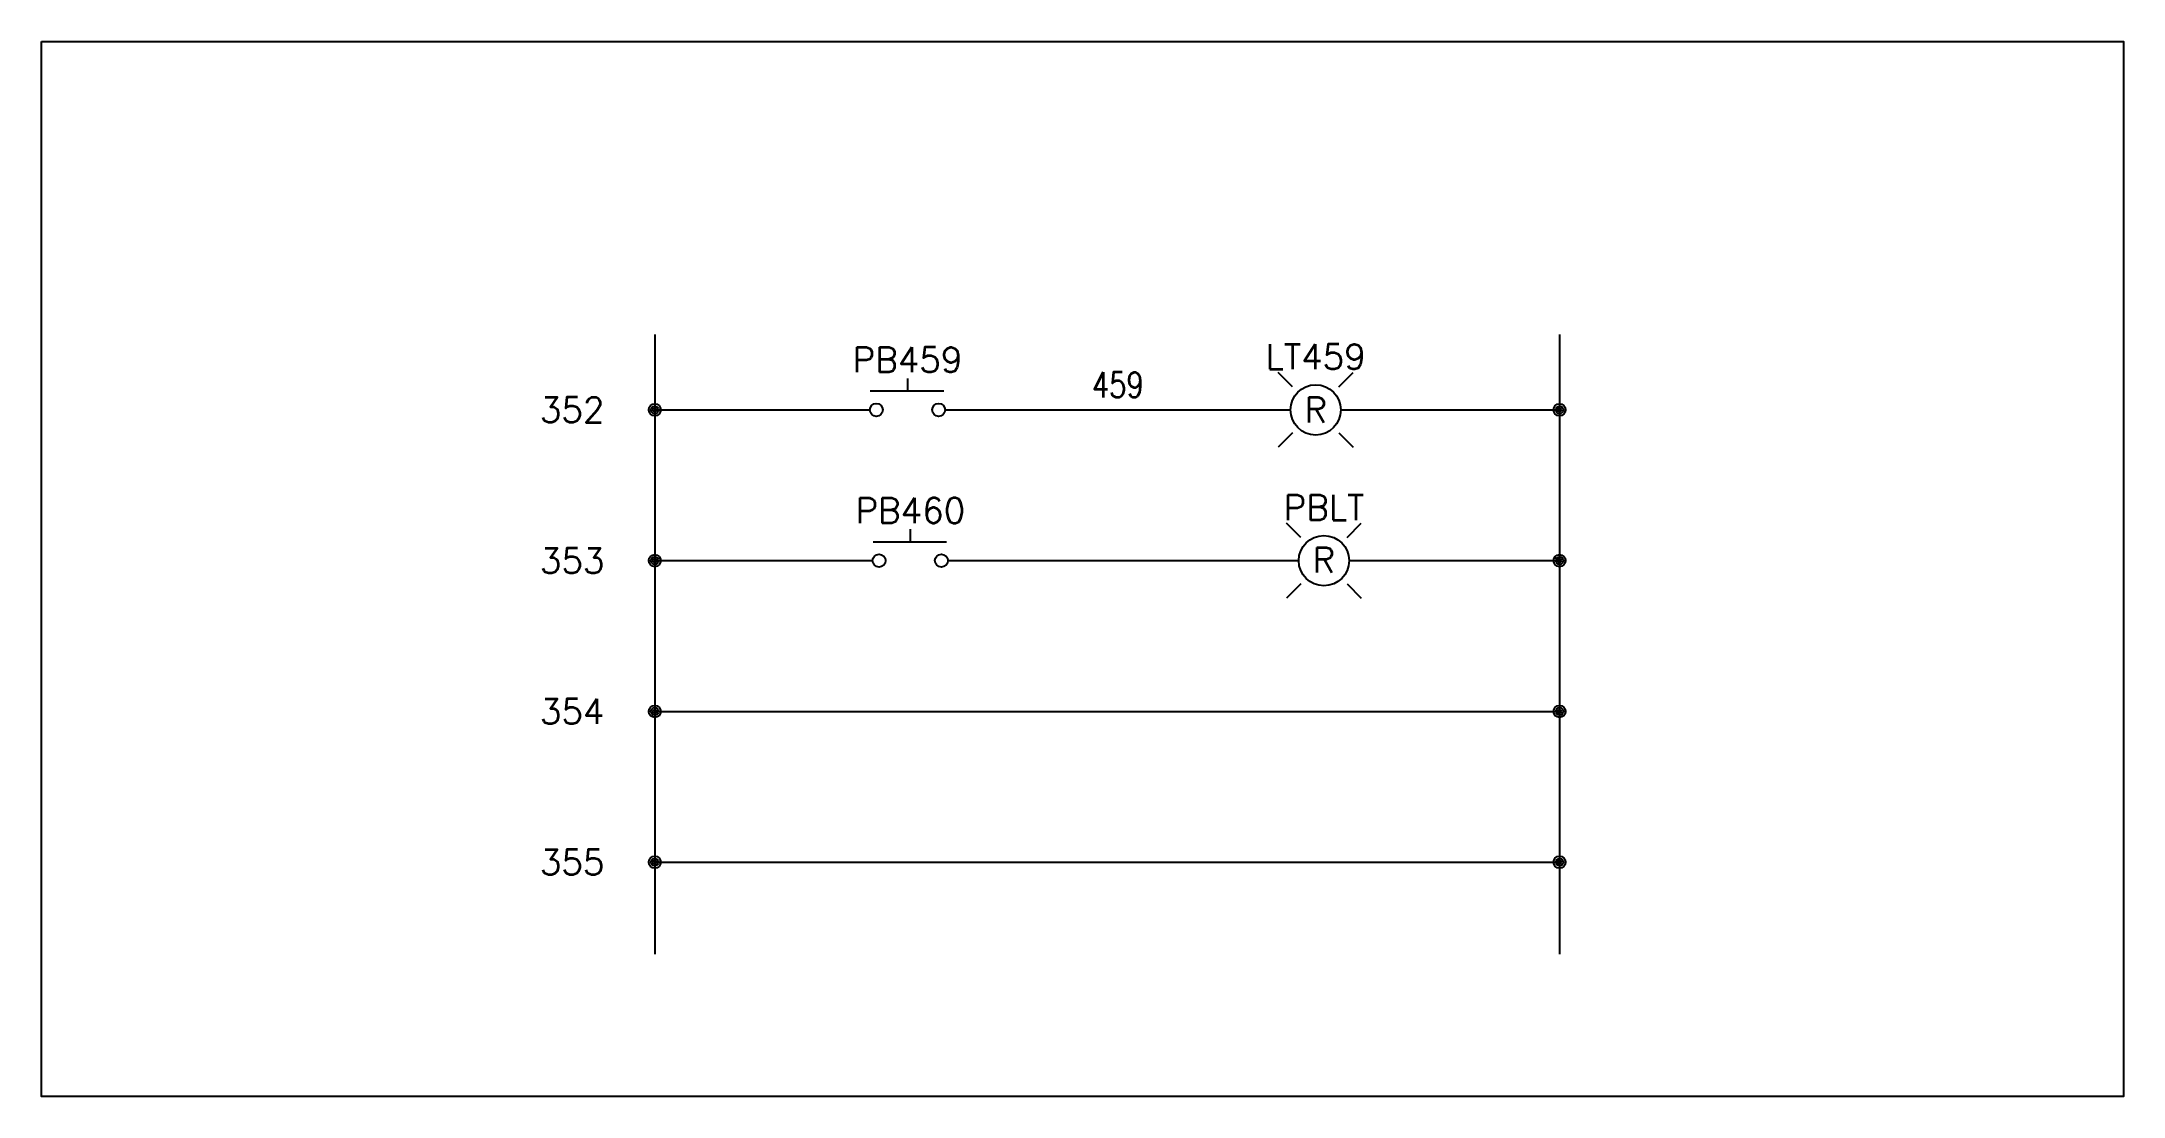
# Model space of a CAD drawing. Header units: inches. Extents: x -14.4 to -4, y -13.1 to -7.8.
import ezdxf
from ezdxf.enums import TextEntityAlignment as Align

# ---------------------------------------------------------------- set-up
doc = ezdxf.new("R2010")
doc.units = ezdxf.units.IN
doc.header["$MEASUREMENT"] = 0
for name, color, linetype in [('BLK_14AWG', 252, 'Continuous'), ('MISC', 7, 'Continuous'), ('SYMS', 7, 'Continuous'), ('TAGS', 150, 'Continuous'), ('WIREFIXED', 7, 'Continuous'), ('WIRENO', 7, 'Continuous')]:
    doc.layers.add(name, color=color, linetype=linetype)
doc.styles.add('WD', font='romans.shx')

# ---------------------------------------------------------------- blocks, each defined once
blk = doc.blocks.new('WD_MLRH')
at = {"style": 'WD'}
blk.add_attdef('RUNGFIRST', text='', height=0.125, dxfattribs=at).set_placement((-0.25, 0), align=Align.MIDDLE_RIGHT)
at = {"style": 'WD', "flags": 1}
for tag, p in [('RUNGHORV', (-0.25, -0.127)), ('RUNGDIST', (-0.25, -0.2)), ('RUNGINC', (-0.25, -0.163)), ('WIREMODE', (-0.25, -0.281)), ('RUNGCNT', (-0.25, -0.237)), ('WIREFMT', (-0.25, -0.321)), ('WIRE-START', (-0.25, -0.356)), ('WIRE-GSUF', (-0.25, -0.396)), ('PH3SPACE', (-0.25, -0.437))]:
    blk.add_attdef(tag, text='', height=0.025, dxfattribs=at).set_placement(p, align=Align.RIGHT)
blk = doc.blocks.new('WDDOT')
for radius in [0.03, 0.0187, 0.00929]:
    blk.add_circle((0, 0), radius)
blk = doc.blocks.new('HPB11')
for p, q in [((0, 0.156), (0, 0.094)), ((-0.185, 0.094), (0.18, 0.094))]:
    blk.add_line(p, q)
for centre in [(-0.155, 0), (0.155, 0)]:
    blk.add_circle(centre, 0.0322)
at = {"style": 'WD', "width": 0.7}
for tag, p in [('INST', (0, 0.826)), ('LOC', (0, 0.656)), ('DESC1', (0, 0.5)), ('DESC2', (0, 0.344)), ('XREF', (0, -0.219))]:
    blk.add_attdef(tag, text='', height=0.125, dxfattribs=at).set_placement(p, align=Align.CENTER)
at = {"style": 'WD'}
blk.add_attdef('TAG1', text='', height=0.125, dxfattribs=at).set_placement((0, 0.188), align=Align.CENTER)
for tag, p in [('X2LINK', (0, 0.219)), ('X8LINK', (0, 0))]:
    blk.add_attdef(tag, p, '', height=0.01, dxfattribs=at)
for tag, p, height, flags in [('FAMILY', (0.205, 0.152), 0.01, 9), ('CONTACT', (0.205, 0.136), 0.01, 1), ('X4TERM01', (-0.188, 0), 0.0125, 1), ('X1TERM02', (0.188, 0), 0.0125, 1)]:
    blk.add_attdef(tag, p, '', height=height, dxfattribs=dict(at, flags=flags))
at = {"linetype": 'Continuous', "style": 'WD', "flags": 9}
for tag, p in [('CAT', (0.23, 0.108)), ('ASSYCODE', (0.23, 0.071)), ('MFG', (0.228, 0.089))]:
    blk.add_attdef(tag, text='', height=0.01, dxfattribs=at).set_placement(p, align=Align.CENTER)
at = {"linetype": 'Continuous', "style": 'WD', "flags": 8}
blk.add_attdef('TERM01', text='', height=0.125, dxfattribs=at).set_placement((-0.25, -0.031), align=Align.TOP_RIGHT)
blk.add_attdef('TERM02', text='', height=0.125, dxfattribs=at).set_placement((0.25, -0.031), align=Align.TOP_LEFT)
blk = doc.blocks.new('HLT1R')
for p, q in [((-0.115, 0.115), (-0.186, 0.186)), ((0.115, 0.115), (0.186, 0.186)), ((-0.115, -0.115), (-0.186, -0.186)), ((0.115, -0.115), (0.186, -0.186))]:
    blk.add_line(p, q)
blk.add_circle((0, 0), 0.125)
at = {"style": 'WD', "width": 0.7}
for tag, p in [('INST', (0.006, 0.528)), ('LOC', (0.006, 0.359))]:
    blk.add_attdef(tag, text='', height=0.125, dxfattribs=at).set_placement(p, align=Align.CENTER)
at = {"style": 'WD'}
blk.add_attdef('TAG1', text='', height=0.125, dxfattribs=at).set_placement((0, 0.202), align=Align.CENTER)
at = {"linetype": 'Continuous', "style": 'WD', "flags": 9}
blk.add_attdef('ASSYCODE', text='', height=0.01, dxfattribs=at).set_placement((-0.003, 0.098), align=Align.CENTER)
at = {"style": 'WD', "flags": 9}
blk.add_attdef('FAMILY', text='', height=0.01, dxfattribs=at).set_placement((-0.005, 0.161), align=Align.CENTER)
at = {"linetype": 'Continuous', "style": 'WD', "flags": 1}
for tag, p in [('MFG', (0, 0.121)), ('CAT', (0, 0.14))]:
    blk.add_attdef(tag, text='', height=0.01, dxfattribs=at).set_placement(p, align=Align.MIDDLE)
at = {"style": 'WD'}
for tag, p, width in [('DESC1', (1.125, 0), 0.9), ('WDTAGALT', (1.125, -0.312), 0.7)]:
    blk.add_attdef(tag, p, '', height=0.125, dxfattribs=dict(at, width=width))
blk.add_attdef('COLOR', text='', height=0.125, dxfattribs=at).set_placement((0, 0), align=Align.MIDDLE)
at = {"style": 'WD', "flags": 1}
for tag, p in [('X4TERM01', (-0.125, 0)), ('X1TERM02', (0.125, 0))]:
    blk.add_attdef(tag, p, '', height=0.0125, dxfattribs=at)
at = {"linetype": 'Continuous', "style": 'WD', "flags": 8}
blk.add_attdef('TERM01', text='', height=0.125, dxfattribs=at).set_placement((-0.175, -0.031), align=Align.TOP_RIGHT)
blk.add_attdef('TERM02', text='', height=0.125, dxfattribs=at).set_placement((0.175, -0.031), align=Align.TOP_LEFT)
at = {"style": 'WD', "width": 0.9}
blk.add_attdef('DESC2', text='', height=0.125, dxfattribs=at).set_placement((1.125, -0.031), align=Align.TOP_LEFT)
blk = doc.blocks.new('HPB2R')
for p, q in [((-0.115, 0.115), (-0.186, 0.186)), ((0.115, 0.115), (0.186, 0.186)), ((-0.115, -0.115), (-0.186, -0.186)), ((0.115, -0.115), (0.186, -0.186))]:
    blk.add_line(p, q)
blk.add_circle((0, 0), 0.125)
at = {"style": 'WD', "width": 0.7}
for tag, p in [('INST', (0, 0.528)), ('LOC', (0, 0.359)), ('XREF', (0, -0.344)), ('DESC1', (0, -0.5)), ('DESC2', (0, -0.656))]:
    blk.add_attdef(tag, text='', height=0.125, dxfattribs=at).set_placement(p, align=Align.CENTER)
at = {"style": 'WD'}
for tag, p in [('TAG2', (0, 0.202)), ('COLOR', (0, -0.058))]:
    blk.add_attdef(tag, text='', height=0.125, dxfattribs=at).set_placement(p, align=Align.CENTER)
for tag, p in [('X2LINK', (0, 0.219)), ('X8LINK', (0, -0.219))]:
    blk.add_attdef(tag, p, '', height=0.01, dxfattribs=at)
at = {"style": 'WD', "flags": 9}
blk.add_attdef('FAMILY', text='', height=0.01, dxfattribs=at).set_placement((-0.005, 0.161), align=Align.CENTER)
at = {"style": 'WD', "flags": 1}
for tag, p in [('X4TERM01', (-0.125, 0)), ('X1TERM02', (0.125, 0))]:
    blk.add_attdef(tag, p, '', height=0.0125, dxfattribs=at)
at = {"linetype": 'Continuous', "style": 'WD', "flags": 8}
blk.add_attdef('TERM01', text='', height=0.125, dxfattribs=at).set_placement((-0.175, -0.031), align=Align.TOP_RIGHT)
blk.add_attdef('TERM02', text='', height=0.125, dxfattribs=at).set_placement((0.175, -0.031), align=Align.TOP_LEFT)
blk = doc.blocks.new('WD_WNH')
at = {"linetype": 'Continuous', "style": 'WD', "width": 0.8}
blk.add_attdef('WIRENO', text='', height=0.125, dxfattribs=at).set_placement((0, 0.062), align=Align.CENTER)
at = {"style": 'WD', "flags": 1}
for tag, p in [('W01USER', (0, 0.078)), ('W02USER', (0, 0.07)), ('W03USER', (0, 0.062)), ('W04USER', (0, 0.055)), ('W05USER', (0, 0.047)), ('W06USER', (0, 0.039)), ('W07USER', (0, 0.031)), ('W08USER', (0, 0.023)), ('W09USER', (0, 0.016)), ('W10USER', (0, 0.008))]:
    blk.add_attdef(tag, text='', height=0.005, dxfattribs=at).set_placement(p, align=Align.CENTER)

msp = doc.modelspace()

# ---------------------------------------------------------------- linework, layer by layer
at = {"layer": 'BLK_14AWG'}
for p, q in [((-11.308, -9.297), (-11.308, -12.38)), ((-6.808, -9.297), (-6.808, -12.38)), ((-11.308, -9.672), (-10.238, -9.672)), ((-9.863, -9.672), (-8.146, -9.672)), ((-7.896, -9.672), (-6.808, -9.672)), ((-11.308, -10.422), (-10.224, -10.422)), ((-9.849, -10.422), (-8.105, -10.422)), ((-7.855, -10.422), (-6.808, -10.422)), ((-11.308, -11.172), (-6.808, -11.172)), ((-11.308, -11.922), (-6.808, -11.922))]:
    msp.add_line(p, q, dxfattribs=at)
at = {"layer": 'WIREFIXED', "color": 32, "true_color": 0xcd6928}
msp.add_lwpolyline([(-14.357, -7.84), (-4.004, -7.84), (-4.004, -13.087), (-14.357, -13.087)], close=True, dxfattribs=at)

# ---------------------------------------------------------------- block references
at = {"layer": 'SYMS'}
ref = msp.add_blockref('HPB11', (-10.051, -9.672), dxfattribs=at)
ref.add_attrib('TAG1', 'PB459', dxfattribs={"layer": 'TAGS', "height": 0.125, "style": 'WD'}).set_placement((-10.051, -9.485), align=Align.CENTER)
ref = msp.add_blockref('HLT1R', (-8.021, -9.672), dxfattribs=at)
ref.add_attrib('TAG1', 'LT459', dxfattribs={"layer": 'TAGS', "height": 0.125, "style": 'WD'}).set_placement((-8.021, -9.47), align=Align.CENTER)
ref.add_attrib('COLOR', 'R', dxfattribs={"layer": 'MISC', "height": 0.125, "style": 'WD'}).set_placement((-8.021, -9.672), align=Align.MIDDLE)
for p in [(-11.308, -9.672), (-6.808, -9.672), (-11.308, -10.422), (-6.808, -10.422), (-11.308, -11.172), (-6.808, -11.172), (-11.308, -11.922), (-6.808, -11.922)]:
    msp.add_blockref('WDDOT', p, dxfattribs=at)
ref = msp.add_blockref('HPB11', (-10.037, -10.422), dxfattribs=at)
ref.add_attrib('TAG1', 'PB460', dxfattribs={"layer": 'TAGS', "height": 0.125, "style": 'WD'}).set_placement((-10.037, -10.235), align=Align.CENTER)
ref = msp.add_blockref('HPB2R', (-7.98, -10.422), dxfattribs=at)
ref.add_attrib('TAG2', 'PBLT', dxfattribs={"layer": 'TAGS', "height": 0.125, "style": 'WD'}).set_placement((-7.98, -10.22), align=Align.CENTER)
ref.add_attrib('COLOR', 'R', dxfattribs={"layer": 'MISC', "height": 0.125, "style": 'WD'}).set_placement((-7.98, -10.481), align=Align.CENTER)
at = {"layer": 'WIREFIXED'}
msp.add_blockref('WD_MLRH', (-11.308, -9.672), dxfattribs=at).add_auto_attribs({'RUNGFIRST': '352'})
at = {"layer": 'WIRENO'}
ref = msp.add_blockref('WD_WNH', (-9.005, -9.672), dxfattribs=at)
ref.add_attrib('WIRENO', '459', dxfattribs={"linetype": 'Continuous', "height": 0.125, "style": 'WD', "width": 0.8}).set_placement((-9.005, -9.61), align=Align.CENTER)

# ---------------------------------------------------------------- texts
at = {"layer": 'WIREFIXED', "style": 'WD'}
for s, p in [('353', (-11.558, -10.422)), ('354', (-11.558, -11.172)), ('355', (-11.558, -11.922))]:
    msp.add_text(s, height=0.125, dxfattribs=at).set_placement(p, align=Align.MIDDLE_RIGHT)

doc.saveas('drawing.dxf')
